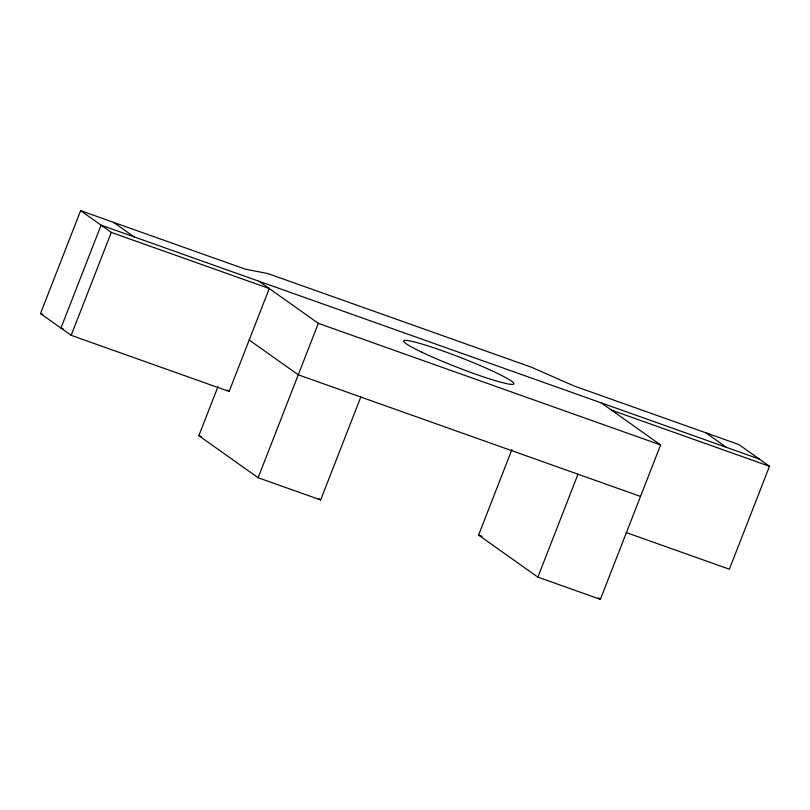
<?xml version="1.0" encoding="UTF-8"?>
<svg xmlns="http://www.w3.org/2000/svg" width="810" height="810" viewBox="0 0 810 810"><rect width="100%" height="100%" fill="white"/><g stroke="black" fill="none" stroke-linecap="round" stroke-linejoin="round"><path stroke-width="1.21" d="M80.635 210.651L111.294 232.399L269.264 288.532L229.129 391.463L71.169 335.33L40.5 313.581L80.635 210.651L245.187 269.123L267.867 273.567L531.158 367.112L574.28 386.056L738.831 444.528L769.5 466.276L729.365 569.207L626.039 532.494M71.169 335.33L111.294 232.399M360.794 397.022L320.659 499.952L258.127 477.728L198.845 435.679L218.001 386.552M258.127 477.728L318.33 323.342L259.038 281.283M601.314 402.904L660.596 444.953L600.392 599.349L537.87 577.135L478.589 535.076L511.869 449.692M537.87 577.135L577.996 474.204M759.274 459.027L101.078 225.15L60.942 328.08L63.322 328.931M611.53 410.154L769.5 466.276M318.33 323.342L660.596 444.953M640.528 496.419L298.262 374.807L249.196 339.998M40.5 313.581L42.849 314.412M198.845 435.679L201.204 436.519M478.589 535.076L482.122 536.331M705.925 432.834L726.367 447.333M113.542 222.345L133.984 236.844M598.357 597.901L600.392 599.349M227.094 390.015L229.129 391.463M318.613 498.504L320.659 499.952M421.372 351.996A59.15 5.154 21.3 0 0 512.578 384.396A59.15 5.154 21.3 0 0 442.442 350.791A59.15 5.154 21.3 0 0 421.372 351.996"/></g></svg>
